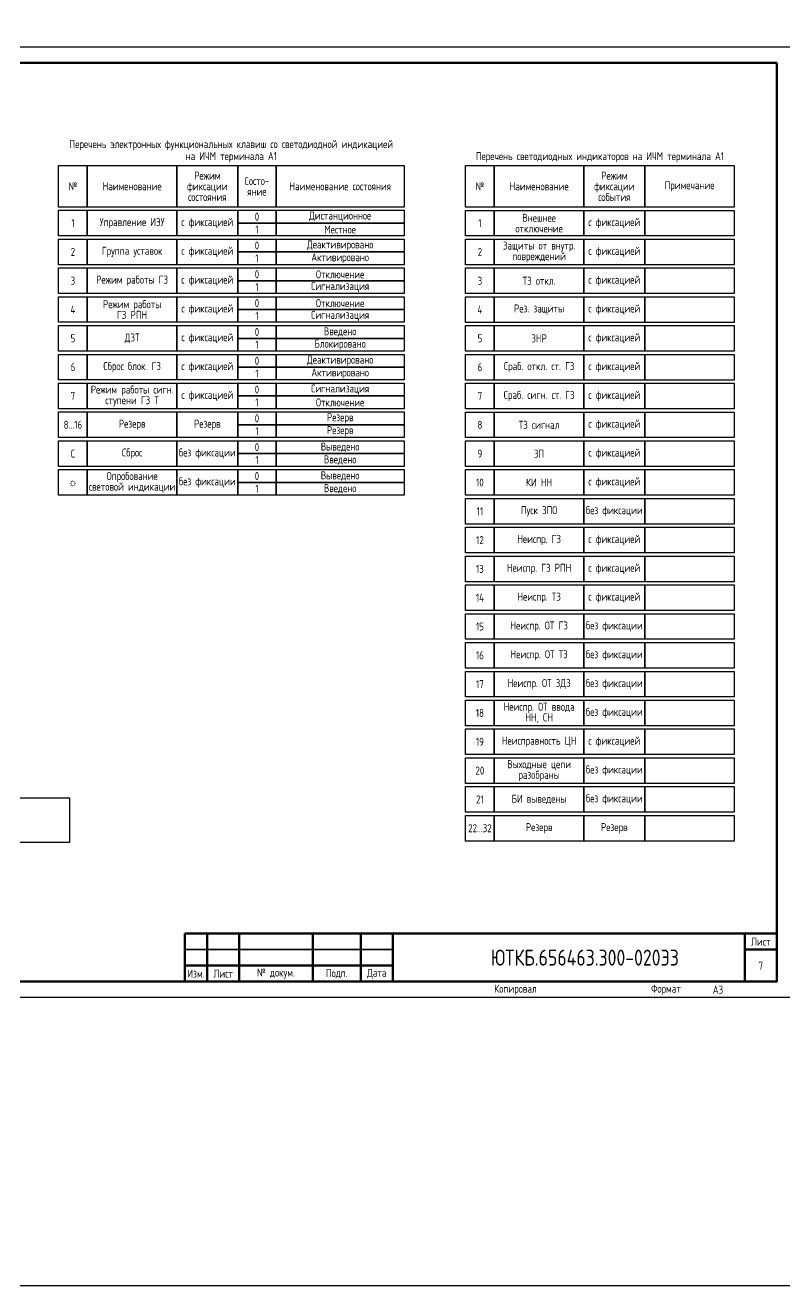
# Model space of a CAD drawing. Header units: millimetres. Extents: x -1117 to 5846, y -90 to 586.
# Drawn here: x 2700.1 to 2937.5, y -90 to 303.8 of the extents above; entities that cross this region are included whole.
import ezdxf

# ---------------------------------------------------------------- set-up
doc = ezdxf.new("R2010")
doc.units = ezdxf.units.MM
doc.styles.add('Gost type A_2.5', font='GOST_A.TTF', dxfattribs={"height": 2.5})
doc.styles.add('Gost_type_A', font='GOST_A.TTF')

# ---------------------------------------------------------------- blocks, each defined once
blk = doc.blocks.new('Формат_А3')
blk.add_lwpolyline([(-420, 297), (0, 297), (0, 0), (-420, 0)], close=True)
at = {"lineweight": 50}
blk.add_lwpolyline([(-400, 292), (-5, 292), (-5, 5), (-400, 5)], close=True, dxfattribs=at)
blk = doc.blocks.new('Штамп малый нижний')
at = {"lineweight": 50}
for points in [[(-185, 15), (-178, 15), (-178, 5), (-185, 5)], [(-178, 15), (-168, 15), (-168, 5), (-178, 5)], [(-168, 15), (-145, 15), (-145, 5), (-168, 5)], [(-145, 15), (-130, 15), (-130, 5), (-145, 5)], [(-130, 15), (-120, 15), (-120, 5), (-130, 5)], [(-120, 15), (-10, 15), (-10, 0), (-120, 0)], [(-10, 15), (0, 15), (0, 10), (-10, 10)], [(-10, 10), (0, 10), (0, 0), (-10, 0)], [(-185, 5), (-178, 5), (-178, 0), (-185, 0)], [(-178, 5), (-168, 5), (-168, 0), (-178, 0)], [(-168, 5), (-145, 5), (-145, 0), (-168, 0)], [(-145, 5), (-130, 5), (-130, 0), (-145, 0)], [(-130, 5), (-120, 5), (-120, 0), (-130, 0)]]:
    blk.add_lwpolyline(points, close=True, dxfattribs=at)
for points in [[(-185, 15), (-178, 15), (-178, 10), (-185, 10)], [(-178, 15), (-168, 15), (-168, 10), (-178, 10)], [(-168, 15), (-145, 15), (-145, 10), (-168, 10)], [(-145, 15), (-130, 15), (-130, 10), (-145, 10)], [(-130, 15), (-120, 15), (-120, 10), (-130, 10)], [(-185, 10), (-178, 10), (-178, 5), (-185, 5)], [(-178, 10), (-168, 10), (-168, 5), (-178, 5)], [(-168, 10), (-145, 10), (-145, 5), (-168, 5)], [(-145, 10), (-130, 10), (-130, 5), (-145, 5)], [(-130, 10), (-120, 10), (-120, 5), (-130, 5)]]:
    blk.add_lwpolyline(points, close=True)
at = {"char_height": 2.5, "style": 'Gost_type_A'}
for s, insert, width, attachment_point in [('Лист', (-5, 12.5), 10, 5), ('№ докум.', (-156.5, 2.5), 23, 5), ('Подп.', (-137.5, 2.5), 15, 5), ('Дата', (-125, 2.5), 10, 5), ('Изм.', (-181.5, 2.5), 7, 5), ('Лист', (-173, 2.5), 10, 5), ('Копировал', (-75, -2.53), 13.1202, 6), ('Формат', (-30, -2.53), 13.1202, 6)]:
    blk.add_mtext(s, dxfattribs=dict(at, insert=insert, width=width, attachment_point=attachment_point))

msp = doc.modelspace()

# ---------------------------------------------------------------- linework, layer by layer
for points in [[(-1117.42, 586), (5845.64, 586), (5845.64, -90), (-1117.42, -90)], [(2710.55, 259.95), (2719.55, 259.95), (2719.55, 246.95), (2710.55, 246.95)], [(2719.55, 259.95), (2747.55, 259.95), (2747.55, 246.95), (2719.55, 246.95)], [(2747.55, 259.95), (2766.55, 259.95), (2766.55, 246.95), (2747.55, 246.95)], [(2766.55, 259.95), (2778.55, 259.95), (2778.55, 246.95), (2766.55, 246.95)], [(2778.55, 259.95), (2818.55, 259.95), (2818.55, 246.95), (2778.55, 246.95)], [(2837.73, 259.93), (2846.73, 259.93), (2846.73, 246.93), (2837.73, 246.93)], [(2846.73, 259.93), (2874.73, 259.93), (2874.73, 246.93), (2846.73, 246.93)], [(2874.73, 259.93), (2893.73, 259.93), (2893.73, 246.93), (2874.73, 246.93)], [(2893.73, 259.93), (2921.73, 259.93), (2921.73, 246.93), (2893.73, 246.93)], [(2710.55, 245.95), (2719.55, 245.95), (2719.55, 237.95), (2710.55, 237.95)], [(2719.55, 245.95), (2747.55, 245.95), (2747.55, 237.95), (2719.55, 237.95)], [(2747.55, 245.95), (2766.55, 245.95), (2766.55, 237.95), (2747.55, 237.95)], [(2766.55, 245.95), (2778.55, 245.95), (2778.55, 241.95), (2766.55, 241.95)], [(2778.55, 245.95), (2818.55, 245.95), (2818.55, 241.95), (2778.55, 241.95)], [(2837.73, 245.93), (2846.73, 245.93), (2846.73, 237.93), (2837.73, 237.93)], [(2846.73, 245.93), (2874.73, 245.93), (2874.73, 237.93), (2846.73, 237.93)], [(2874.73, 245.93), (2893.73, 245.93), (2893.73, 237.93), (2874.73, 237.93)], [(2893.73, 245.93), (2921.73, 245.93), (2921.73, 237.93), (2893.73, 237.93)], [(2766.55, 241.95), (2778.55, 241.95), (2778.55, 237.95), (2766.55, 237.95)], [(2778.55, 241.95), (2818.55, 241.95), (2818.55, 237.95), (2778.55, 237.95)], [(2710.55, 236.95), (2719.55, 236.95), (2719.55, 228.95), (2710.55, 228.95)], [(2719.55, 236.95), (2747.55, 236.95), (2747.55, 228.95), (2719.55, 228.95)], [(2747.55, 236.95), (2766.55, 236.95), (2766.55, 228.95), (2747.55, 228.95)], [(2766.55, 236.95), (2778.55, 236.95), (2778.55, 232.95), (2766.55, 232.95)], [(2778.55, 236.95), (2818.55, 236.95), (2818.55, 232.95), (2778.55, 232.95)], [(2837.73, 236.93), (2846.73, 236.93), (2846.73, 228.93), (2837.73, 228.93)], [(2846.73, 236.93), (2874.73, 236.93), (2874.73, 228.93), (2846.73, 228.93)], [(2874.73, 236.93), (2893.73, 236.93), (2893.73, 228.93), (2874.73, 228.93)], [(2893.73, 236.93), (2921.73, 236.93), (2921.73, 228.93), (2893.73, 228.93)], [(2766.55, 232.95), (2778.55, 232.95), (2778.55, 228.95), (2766.55, 228.95)], [(2778.55, 232.95), (2818.55, 232.95), (2818.55, 228.95), (2778.55, 228.95)], [(2710.55, 227.95), (2719.55, 227.95), (2719.55, 219.95), (2710.55, 219.95)], [(2719.55, 227.95), (2747.55, 227.95), (2747.55, 219.95), (2719.55, 219.95)], [(2747.55, 227.95), (2766.55, 227.95), (2766.55, 219.95), (2747.55, 219.95)], [(2766.55, 227.95), (2778.55, 227.95), (2778.55, 223.95), (2766.55, 223.95)], [(2778.55, 227.95), (2818.55, 227.95), (2818.55, 223.95), (2778.55, 223.95)], [(2837.73, 227.93), (2846.73, 227.93), (2846.73, 219.93), (2837.73, 219.93)], [(2846.73, 227.93), (2874.73, 227.93), (2874.73, 219.93), (2846.73, 219.93)], [(2874.73, 227.93), (2893.73, 227.93), (2893.73, 219.93), (2874.73, 219.93)], [(2893.73, 227.93), (2921.73, 227.93), (2921.73, 219.93), (2893.73, 219.93)], [(2766.55, 223.95), (2778.55, 223.95), (2778.55, 219.95), (2766.55, 219.95)], [(2778.55, 223.95), (2818.55, 223.95), (2818.55, 219.95), (2778.55, 219.95)], [(2710.55, 218.95), (2719.55, 218.95), (2719.55, 210.95), (2710.55, 210.95)], [(2719.55, 218.95), (2747.55, 218.95), (2747.55, 210.95), (2719.55, 210.95)], [(2747.55, 218.95), (2766.55, 218.95), (2766.55, 210.95), (2747.55, 210.95)], [(2766.55, 218.95), (2778.55, 218.95), (2778.55, 214.95), (2766.55, 214.95)], [(2778.55, 218.95), (2818.55, 218.95), (2818.55, 214.95), (2778.55, 214.95)], [(2837.73, 218.93), (2846.73, 218.93), (2846.73, 210.93), (2837.73, 210.93)], [(2846.73, 218.93), (2874.73, 218.93), (2874.73, 210.93), (2846.73, 210.93)], [(2874.73, 218.93), (2893.73, 218.93), (2893.73, 210.93), (2874.73, 210.93)], [(2893.73, 218.93), (2921.73, 218.93), (2921.73, 210.93), (2893.73, 210.93)], [(2766.55, 214.95), (2778.55, 214.95), (2778.55, 210.95), (2766.55, 210.95)], [(2778.55, 214.95), (2818.55, 214.95), (2818.55, 210.95), (2778.55, 210.95)], [(2710.55, 209.95), (2719.55, 209.95), (2719.55, 201.95), (2710.55, 201.95)], [(2719.55, 209.95), (2747.55, 209.95), (2747.55, 201.95), (2719.55, 201.95)], [(2747.55, 209.95), (2766.55, 209.95), (2766.55, 201.95), (2747.55, 201.95)], [(2766.55, 209.95), (2778.55, 209.95), (2778.55, 205.95), (2766.55, 205.95)], [(2778.55, 209.95), (2818.55, 209.95), (2818.55, 205.95), (2778.55, 205.95)], [(2837.73, 209.93), (2846.73, 209.93), (2846.73, 201.93), (2837.73, 201.93)], [(2846.73, 209.93), (2874.73, 209.93), (2874.73, 201.93), (2846.73, 201.93)], [(2874.73, 209.93), (2893.73, 209.93), (2893.73, 201.93), (2874.73, 201.93)], [(2893.73, 209.93), (2921.73, 209.93), (2921.73, 201.93), (2893.73, 201.93)], [(2766.55, 205.95), (2778.55, 205.95), (2778.55, 201.95), (2766.55, 201.95)], [(2778.55, 205.95), (2818.55, 205.95), (2818.55, 201.95), (2778.55, 201.95)], [(2710.55, 200.95), (2719.55, 200.95), (2719.55, 192.95), (2710.55, 192.95)], [(2719.55, 200.95), (2747.55, 200.95), (2747.55, 192.95), (2719.55, 192.95)], [(2747.55, 200.95), (2766.55, 200.95), (2766.55, 192.95), (2747.55, 192.95)], [(2766.55, 200.95), (2778.55, 200.95), (2778.55, 196.95), (2766.55, 196.95)], [(2778.55, 200.95), (2818.55, 200.95), (2818.55, 196.95), (2778.55, 196.95)], [(2837.73, 200.93), (2846.73, 200.93), (2846.73, 192.93), (2837.73, 192.93)], [(2846.73, 200.93), (2874.73, 200.93), (2874.73, 192.93), (2846.73, 192.93)], [(2874.73, 200.93), (2893.73, 200.93), (2893.73, 192.93), (2874.73, 192.93)], [(2893.73, 200.93), (2921.73, 200.93), (2921.73, 192.93), (2893.73, 192.93)], [(2766.55, 196.95), (2778.55, 196.95), (2778.55, 192.95), (2766.55, 192.95)], [(2778.55, 196.95), (2818.55, 196.95), (2818.55, 192.95), (2778.55, 192.95)], [(2710.55, 191.95), (2719.55, 191.95), (2719.55, 183.95), (2710.55, 183.95)], [(2719.55, 191.95), (2747.55, 191.95), (2747.55, 183.95), (2719.55, 183.95)], [(2747.55, 191.95), (2766.55, 191.95), (2766.55, 183.95), (2747.55, 183.95)], [(2766.55, 191.95), (2778.55, 191.95), (2778.55, 187.95), (2766.55, 187.95)], [(2778.55, 191.95), (2818.55, 191.95), (2818.55, 187.95), (2778.55, 187.95)], [(2837.73, 191.93), (2846.73, 191.93), (2846.73, 183.93), (2837.73, 183.93)], [(2846.73, 191.93), (2874.73, 191.93), (2874.73, 183.93), (2846.73, 183.93)], [(2874.73, 191.93), (2893.73, 191.93), (2893.73, 183.93), (2874.73, 183.93)], [(2893.73, 191.93), (2921.73, 191.93), (2921.73, 183.93), (2893.73, 183.93)], [(2766.55, 187.95), (2778.55, 187.95), (2778.55, 183.95), (2766.55, 183.95)], [(2778.55, 187.95), (2818.55, 187.95), (2818.55, 183.95), (2778.55, 183.95)], [(2710.55, 182.95), (2719.55, 182.95), (2719.55, 174.95), (2710.55, 174.95)], [(2719.55, 182.95), (2747.55, 182.95), (2747.55, 174.95), (2719.55, 174.95)], [(2747.55, 182.95), (2766.55, 182.95), (2766.55, 174.95), (2747.55, 174.95)], [(2766.55, 182.95), (2778.55, 182.95), (2778.55, 178.95), (2766.55, 178.95)], [(2778.55, 182.95), (2818.55, 182.95), (2818.55, 178.95), (2778.55, 178.95)], [(2837.73, 182.93), (2846.73, 182.93), (2846.73, 174.93), (2837.73, 174.93)], [(2846.73, 182.93), (2874.73, 182.93), (2874.73, 174.93), (2846.73, 174.93)], [(2874.73, 182.93), (2893.73, 182.93), (2893.73, 174.93), (2874.73, 174.93)], [(2893.73, 182.93), (2921.73, 182.93), (2921.73, 174.93), (2893.73, 174.93)], [(2766.55, 178.95), (2778.55, 178.95), (2778.55, 174.95), (2766.55, 174.95)], [(2778.55, 178.95), (2818.55, 178.95), (2818.55, 174.95), (2778.55, 174.95)], [(2710.55, 173.95), (2719.55, 173.95), (2719.55, 165.95), (2710.55, 165.95)], [(2719.55, 173.95), (2747.55, 173.95), (2747.55, 165.95), (2719.55, 165.95)], [(2747.55, 173.95), (2766.55, 173.95), (2766.55, 165.95), (2747.55, 165.95)], [(2766.55, 173.95), (2778.55, 173.95), (2778.55, 169.95), (2766.55, 169.95)], [(2778.55, 173.95), (2818.55, 173.95), (2818.55, 169.95), (2778.55, 169.95)], [(2837.73, 173.93), (2846.73, 173.93), (2846.73, 165.93), (2837.73, 165.93)], [(2846.73, 173.93), (2874.73, 173.93), (2874.73, 165.93), (2846.73, 165.93)], [(2874.73, 173.93), (2893.73, 173.93), (2893.73, 165.93), (2874.73, 165.93)], [(2893.73, 173.93), (2921.73, 173.93), (2921.73, 165.93), (2893.73, 165.93)], [(2766.55, 169.95), (2778.55, 169.95), (2778.55, 165.95), (2766.55, 165.95)], [(2778.55, 169.95), (2818.55, 169.95), (2818.55, 165.95), (2778.55, 165.95)], [(2710.55, 164.95), (2719.55, 164.95), (2719.55, 156.95), (2710.55, 156.95)], [(2719.55, 164.95), (2747.55, 164.95), (2747.55, 156.95), (2719.55, 156.95)], [(2747.55, 164.95), (2766.55, 164.95), (2766.55, 156.95), (2747.55, 156.95)], [(2766.55, 164.95), (2778.55, 164.95), (2778.55, 160.95), (2766.55, 160.95)], [(2778.55, 164.95), (2818.55, 164.95), (2818.55, 160.95), (2778.55, 160.95)], [(2837.73, 164.93), (2846.73, 164.93), (2846.73, 156.93), (2837.73, 156.93)], [(2846.73, 164.93), (2874.73, 164.93), (2874.73, 156.93), (2846.73, 156.93)], [(2874.73, 164.93), (2893.73, 164.93), (2893.73, 156.93), (2874.73, 156.93)], [(2893.73, 164.93), (2921.73, 164.93), (2921.73, 156.93), (2893.73, 156.93)], [(2766.55, 160.95), (2778.55, 160.95), (2778.55, 156.95), (2766.55, 156.95)], [(2778.55, 160.95), (2818.55, 160.95), (2818.55, 156.95), (2778.55, 156.95)], [(2837.73, 155.93), (2846.73, 155.93), (2846.73, 147.93), (2837.73, 147.93)], [(2846.73, 155.93), (2874.73, 155.93), (2874.73, 147.93), (2846.73, 147.93)], [(2874.73, 155.93), (2893.73, 155.93), (2893.73, 147.93), (2874.73, 147.93)], [(2893.73, 155.93), (2921.73, 155.93), (2921.73, 147.93), (2893.73, 147.93)], [(2837.73, 146.93), (2846.73, 146.93), (2846.73, 138.93), (2837.73, 138.93)], [(2846.73, 146.93), (2874.73, 146.93), (2874.73, 138.93), (2846.73, 138.93)], [(2874.73, 146.93), (2893.73, 146.93), (2893.73, 138.93), (2874.73, 138.93)], [(2893.73, 146.93), (2921.73, 146.93), (2921.73, 138.93), (2893.73, 138.93)], [(2837.73, 137.93), (2846.73, 137.93), (2846.73, 129.93), (2837.73, 129.93)], [(2846.73, 137.93), (2874.73, 137.93), (2874.73, 129.93), (2846.73, 129.93)], [(2874.73, 137.93), (2893.73, 137.93), (2893.73, 129.93), (2874.73, 129.93)], [(2893.73, 137.93), (2921.73, 137.93), (2921.73, 129.93), (2893.73, 129.93)], [(2837.73, 128.93), (2846.73, 128.93), (2846.73, 120.93), (2837.73, 120.93)], [(2846.73, 128.93), (2874.73, 128.93), (2874.73, 120.93), (2846.73, 120.93)], [(2874.73, 128.93), (2893.73, 128.93), (2893.73, 120.93), (2874.73, 120.93)], [(2893.73, 128.93), (2921.73, 128.93), (2921.73, 120.93), (2893.73, 120.93)], [(2837.73, 119.93), (2846.73, 119.93), (2846.73, 111.93), (2837.73, 111.93)], [(2846.73, 119.93), (2874.73, 119.93), (2874.73, 111.93), (2846.73, 111.93)], [(2874.73, 119.93), (2893.73, 119.93), (2893.73, 111.93), (2874.73, 111.93)], [(2893.73, 119.93), (2921.73, 119.93), (2921.73, 111.93), (2893.73, 111.93)], [(2837.73, 110.93), (2846.73, 110.93), (2846.73, 102.93), (2837.73, 102.93)], [(2846.73, 110.93), (2874.73, 110.93), (2874.73, 102.93), (2846.73, 102.93)], [(2874.73, 110.93), (2893.73, 110.93), (2893.73, 102.93), (2874.73, 102.93)], [(2893.73, 110.93), (2921.73, 110.93), (2921.73, 102.93), (2893.73, 102.93)], [(2837.73, 101.93), (2846.73, 101.93), (2846.73, 93.93), (2837.73, 93.93)], [(2846.73, 101.93), (2874.73, 101.93), (2874.73, 93.93), (2846.73, 93.93)], [(2874.73, 101.93), (2893.73, 101.93), (2893.73, 93.93), (2874.73, 93.93)], [(2893.73, 101.93), (2921.73, 101.93), (2921.73, 93.93), (2893.73, 93.93)], [(2837.73, 92.93), (2846.73, 92.93), (2846.73, 84.93), (2837.73, 84.93)], [(2846.73, 92.93), (2874.73, 92.93), (2874.73, 84.93), (2846.73, 84.93)], [(2874.73, 92.93), (2893.73, 92.93), (2893.73, 84.93), (2874.73, 84.93)], [(2893.73, 92.93), (2921.73, 92.93), (2921.73, 84.93), (2893.73, 84.93)], [(2837.73, 83.93), (2846.73, 83.93), (2846.73, 75.93), (2837.73, 75.93)], [(2846.73, 83.93), (2874.73, 83.93), (2874.73, 75.93), (2846.73, 75.93)], [(2874.73, 83.93), (2893.73, 83.93), (2893.73, 75.93), (2874.73, 75.93)], [(2893.73, 83.93), (2921.73, 83.93), (2921.73, 75.93), (2893.73, 75.93)], [(2837.73, 74.93), (2846.73, 74.93), (2846.73, 66.93), (2837.73, 66.93)], [(2846.73, 74.93), (2874.73, 74.93), (2874.73, 66.93), (2846.73, 66.93)], [(2874.73, 74.93), (2893.73, 74.93), (2893.73, 66.93), (2874.73, 66.93)], [(2893.73, 74.93), (2921.73, 74.93), (2921.73, 66.93), (2893.73, 66.93)], [(2837.73, 65.93), (2846.73, 65.93), (2846.73, 57.93), (2837.73, 57.93)], [(2846.73, 65.93), (2874.73, 65.93), (2874.73, 57.93), (2846.73, 57.93)], [(2874.73, 65.93), (2893.73, 65.93), (2893.73, 57.93), (2874.73, 57.93)], [(2893.73, 65.93), (2921.73, 65.93), (2921.73, 57.93), (2893.73, 57.93)], [(2714.03, 48.43), (2656.03, 48.43), (2656.03, 62.43), (2714.03, 62.43)], [(2837.73, 56.93), (2846.73, 56.93), (2846.73, 48.93), (2837.73, 48.93)], [(2846.73, 56.93), (2874.73, 56.93), (2874.73, 48.93), (2846.73, 48.93)], [(2874.73, 56.93), (2893.73, 56.93), (2893.73, 48.93), (2874.73, 48.93)], [(2893.73, 56.93), (2921.73, 56.93), (2921.73, 48.93), (2893.73, 48.93)]]:
    msp.add_lwpolyline(points, close=True)

# ---------------------------------------------------------------- block references
at = {"color": 1}
for name, p in [('Формат_А3', (2940, 0)), ('Штамп малый нижний', (2935, 5))]:
    msp.add_blockref(name, p, dxfattribs=at)

# ---------------------------------------------------------------- texts
at = {"char_height": 2.5}
for s, insert, width, attachment_point, line_spacing_factor, style in [('Перечень электронных функциональных клавиш со светодиодной индикацией\\Pна ИЧМ терминала А1', (2764.55, 260.95), 108, 8, 0.9, 'Gost_type_A'), ('Перечень светодиодных индикаторов на ИЧМ терминала А1', (2879.73, 260.93), 84, 8, 0.9, 'Gost_type_A'), ('Режим\\Pфиксации состояния', (2757.05, 253.45), 19, 5, 0.8, 'Gost_type_A'), ('Состо- яние', (2772.55, 253.45), 12, 5, 0.8, 'Gost_type_A'), ('Режим\\Pфиксации события', (2884.23, 253.43), 19, 5, 0.8, 'Gost_type_A'), ('№ ', (2715.05, 253.45), 9, 5, 0.8, 'Gost_type_A'), ('Наименование ', (2733.55, 253.45), 28, 5, 0.8, 'Gost_type_A'), ('Наименование состояния ', (2798.55, 253.45), 40, 5, 0.8, 'Gost_type_A'), ('№ ', (2842.23, 253.43), 9, 5, 0.8, 'Gost_type_A'), ('Наименование ', (2860.73, 253.43), 28, 5, 0.8, 'Gost_type_A'), ('Примечание', (2907.73, 253.43), 28, 5, 0.8, 'Gost_type_A'), ('0', (2772.55, 243.95), 12, 5, 0.8, 'Gost_type_A'), ('Дистанционное', (2798.55, 243.95), 40, 5, 0.8, 'Gost_type_A'), ('Внешнее\\Pотключение ', (2860.73, 241.93), 28, 5, 0.8, 'Gost_type_A'), ('1', (2715.05, 241.95), 9, 5, 0.8, 'Gost_type_A'), ('Управление ИЭУ', (2733.55, 241.95), 28, 5, 0.8, 'Gost_type_A'), ('с фиксацией', (2757.05, 241.95), 19, 5, 0.8, 'Gost_type_A'), ('1', (2772.55, 239.95), 12, 5, 0.8, 'Gost_type_A'), ('Местное', (2798.55, 239.95), 40, 5, 0.8, 'Gost_type_A'), ('1', (2842.23, 241.93), 9, 5, 0.8, 'Gost_type_A'), ('с фиксацией', (2884.23, 241.93), 19, 5, 0.8, 'Gost_type_A'), ('Деактивировано', (2798.55, 234.95), 40, 5, 0.8, 'Gost_type_A'), ('2', (2715.05, 232.95), 9, 5, 0.8, 'Gost_type_A'), ('Группа уставок', (2733.55, 232.95), 28, 5, 0.8, 'Gost_type_A'), ('с фиксацией', (2757.05, 232.95), 19, 5, 0.8, 'Gost_type_A'), ('0', (2772.55, 234.95), 12, 5, 0.8, 'Gost_type_A'), ('Активировано', (2798.55, 230.95), 40, 5, 0.8, 'Gost_type_A'), ('2', (2842.23, 232.93), 9, 5, 0.8, 'Gost_type_A'), ('Защиты от внутр. повреждений', (2860.73, 232.93), 28, 5, 0.8, 'Gost_type_A'), ('с фиксацией', (2884.23, 232.93), 19, 5, 0.8, 'Gost_type_A'), ('1', (2772.55, 230.95), 12, 5, 0.8, 'Gost_type_A'), ('3', (2715.05, 223.95), 9, 5, 0.8, 'Gost_type_A'), ('Режим работы ГЗ', (2733.55, 223.95), 28, 5, 0.8, 'Gost_type_A'), ('с фиксацией', (2757.05, 223.95), 19, 5, 0.8, 'Gost_type_A'), ('0', (2772.55, 225.95), 12, 5, 0.8, 'Gost_type_A'), ('Отключение', (2798.55, 225.95), 40, 5, 0.8, 'Gost_type_A'), ('3', (2842.23, 223.93), 9, 5, 0.8, 'Gost_type_A'), ('ТЗ откл.', (2860.73, 223.93), 28, 5, 0.8, 'Gost_type_A'), ('с фиксацией', (2884.23, 223.93), 19, 5, 0.8, 'Gost_type_A'), ('1', (2772.55, 221.95), 12, 5, 0.8, 'Gost_type_A'), ('Сигнализация', (2798.55, 221.95), 40, 5, 0.8, 'Gost_type_A'), ('Режим работы \\PГЗ РПН', (2733.55, 214.95), 28, 5, 0.8, 'Gost type A_2.5'), ('0', (2772.55, 216.95), 12, 5, 0.8, 'Gost_type_A'), ('Отключение', (2798.55, 216.95), 40, 5, 0.8, 'Gost_type_A'), ('4', (2715.05, 214.95), 9, 5, 0.8, 'Gost_type_A'), ('с фиксацией', (2757.05, 214.95), 19, 5, 0.8, 'Gost_type_A'), ('1', (2772.55, 212.95), 12, 5, 0.8, 'Gost_type_A'), ('Сигнализация', (2798.55, 212.95), 40, 5, 0.8, 'Gost_type_A'), ('4', (2842.23, 214.93), 9, 5, 0.8, 'Gost_type_A'), ('Рез. защиты ', (2860.73, 214.93), 28, 5, 0.8, 'Gost_type_A'), ('с фиксацией', (2884.23, 214.93), 19, 5, 0.8, 'Gost_type_A'), ('0', (2772.55, 207.95), 12, 5, 0.8, 'Gost_type_A'), ('Введено', (2798.55, 207.95), 40, 5, 0.8, 'Gost_type_A'), ('5', (2715.05, 205.95), 9, 5, 0.8, 'Gost_type_A'), ('ДЗТ', (2733.55, 205.95), 28, 5, 0.8, 'Gost type A_2.5'), ('с фиксацией', (2757.05, 205.95), 19, 5, 0.8, 'Gost_type_A'), ('1', (2772.55, 203.95), 12, 5, 0.8, 'Gost_type_A'), ('Блокировано', (2798.55, 203.95), 40, 5, 0.8, 'Gost_type_A'), ('5', (2842.23, 205.93), 9, 5, 0.8, 'Gost_type_A'), ('ЗНР', (2860.73, 205.93), 28, 5, 0.8, 'Gost_type_A'), ('с фиксацией', (2884.23, 205.93), 19, 5, 0.8, 'Gost_type_A'), ('6', (2715.05, 196.95), 9, 5, 0.8, 'Gost_type_A'), ('Сброс блок. ГЗ ', (2733.55, 196.95), 28, 5, 0.8, 'Gost type A_2.5'), ('с фиксацией', (2757.05, 196.95), 19, 5, 0.8, 'Gost_type_A'), ('0', (2772.55, 198.95), 12, 5, 0.8, 'Gost_type_A'), ('Деактивировано', (2798.55, 198.95), 40, 5, 0.8, 'Gost_type_A'), ('6', (2842.23, 196.93), 9, 5, 0.8, 'Gost_type_A'), ('Сраб. откл. ст. ГЗ', (2860.73, 196.93), 28, 5, 0.8, 'Gost_type_A'), ('с фиксацией', (2884.23, 196.93), 19, 5, 0.8, 'Gost_type_A'), ('1', (2772.55, 194.95), 12, 5, 0.8, 'Gost_type_A'), ('Активировано', (2798.55, 194.95), 40, 5, 0.8, 'Gost_type_A'), ('7', (2842.23, 187.93), 9, 5, 0.8, 'Gost_type_A'), ('Сраб. сигн. ст. ГЗ', (2860.73, 187.93), 28, 5, 0.8, 'Gost_type_A'), ('с фиксацией', (2884.23, 187.93), 19, 5, 0.8, 'Gost_type_A'), ('0', (2772.55, 180.95), 12, 5, 0.8, 'Gost_type_A'), ('Резерв', (2798.55, 180.95), 40, 5, 0.8, 'Gost_type_A'), ('8...16', (2715.05, 178.95), 9, 5, 0.8, 'Gost_type_A'), ('Резерв', (2733.55, 178.95), 28, 5, 0.8, 'Gost_type_A'), ('Резерв', (2757.05, 178.95), 19, 5, 0.8, 'Gost_type_A'), ('1', (2772.55, 176.95), 12, 5, 0.8, 'Gost_type_A'), ('Резерв', (2798.55, 176.95), 40, 5, 0.8, 'Gost_type_A'), ('8', (2842.23, 178.93), 9, 5, 0.8, 'Gost_type_A'), ('ТЗ сигнал', (2860.73, 178.93), 28, 5, 0.8, 'Gost_type_A'), ('с фиксацией', (2884.23, 178.93), 19, 5, 0.8, 'Gost_type_A'), ('Выведено', (2798.55, 171.95), 40, 5, 0.8, 'Gost_type_A'), ('C', (2715.05, 169.95), 9, 5, 0.8, 'Gost_type_A'), ('Сброс', (2733.55, 169.95), 28, 5, 0.8, 'Gost_type_A'), ('без фиксации', (2757.05, 169.95), 19, 5, 0.8, 'Gost_type_A'), ('0', (2772.55, 171.95), 12, 5, 0.8, 'Gost_type_A'), ('Введено', (2798.55, 167.95), 40, 5, 0.8, 'Gost_type_A'), ('9', (2842.23, 169.93), 9, 5, 0.8, 'Gost_type_A'), ('ЗП', (2860.73, 169.93), 28, 5, 0.8, 'Gost_type_A'), ('с фиксацией', (2884.23, 169.93), 19, 5, 0.8, 'Gost_type_A'), ('1', (2772.55, 167.95), 12, 5, 0.8, 'Gost_type_A'), ('☼', (2715.05, 160.95), 9, 5, 0.8, 'Gost_type_A'), ('Опробование световой индикации', (2733.55, 160.95), 28, 5, 0.8, 'Gost_type_A'), ('без фиксации', (2757.05, 160.95), 19, 5, 0.8, 'Gost_type_A'), ('0', (2772.55, 162.95), 12, 5, 0.8, 'Gost_type_A'), ('Выведено', (2798.55, 162.95), 40, 5, 0.8, 'Gost_type_A'), ('10', (2842.23, 160.93), 9, 5, 0.8, 'Gost_type_A'), ('КИ НН', (2860.73, 160.93), 28, 5, 0.8, 'Gost_type_A'), ('с фиксацией', (2884.23, 160.93), 19, 5, 0.8, 'Gost_type_A'), ('1', (2772.55, 158.95), 12, 5, 0.8, 'Gost_type_A'), ('Введено', (2798.55, 158.95), 40, 5, 0.8, 'Gost_type_A'), ('11', (2842.23, 151.93), 9, 5, 0.8, 'Gost_type_A'), ('Пуск ЗПО', (2860.73, 151.93), 28, 5, 0.8, 'Gost_type_A'), ('без фиксации', (2884.23, 151.93), 19, 5, 0.8, 'Gost_type_A'), ('12', (2842.23, 142.93), 9, 5, 0.8, 'Gost_type_A'), ('Неиспр. ГЗ ', (2860.73, 142.93), 28, 5, 0.8, 'Gost_type_A'), ('с фиксацией', (2884.23, 142.93), 19, 5, 0.8, 'Gost_type_A'), ('13', (2842.23, 133.93), 9, 5, 0.8, 'Gost_type_A'), ('Неиспр. ГЗ РПН ', (2860.73, 133.93), 28, 5, 0.8, 'Gost_type_A'), ('с фиксацией', (2884.23, 133.93), 19, 5, 0.8, 'Gost_type_A'), ('14', (2842.23, 124.93), 9, 5, 0.8, 'Gost_type_A'), ('Неиспр. ТЗ', (2860.73, 124.93), 28, 5, 0.8, 'Gost_type_A'), ('с фиксацией', (2884.23, 124.93), 19, 5, 0.8, 'Gost_type_A'), ('15', (2842.23, 115.93), 9, 5, 0.8, 'Gost_type_A'), ('Неиспр. ОТ ГЗ ', (2860.73, 115.93), 28, 5, 0.8, 'Gost_type_A'), ('без фиксации', (2884.23, 115.93), 19, 5, 0.8, 'Gost_type_A'), ('16', (2842.23, 106.93), 9, 5, 0.8, 'Gost_type_A'), ('Неиспр. ОТ ТЗ ', (2860.73, 106.93), 28, 5, 0.8, 'Gost_type_A'), ('без фиксации', (2884.23, 106.93), 19, 5, 0.8, 'Gost_type_A'), ('17', (2842.23, 97.93), 9, 5, 0.8, 'Gost_type_A'), ('Неиспр. ОТ ЗДЗ ', (2860.73, 97.93), 28, 5, 0.8, 'Gost_type_A'), ('без фиксации', (2884.23, 97.93), 19, 5, 0.8, 'Gost_type_A'), ('Неиспр. ОТ ввода \\PНН, СН', (2860.73, 88.93), 28, 5, 0.8, 'Gost_type_A'), ('18', (2842.23, 88.93), 9, 5, 0.8, 'Gost_type_A'), ('без фиксации', (2884.23, 88.93), 19, 5, 0.8, 'Gost_type_A'), ('19', (2842.23, 79.93), 9, 5, 0.8, 'Gost_type_A'), ('Неисправность ЦН ', (2860.73, 79.93), 28, 5, 0.8, 'Gost_type_A'), ('с фиксацией', (2884.23, 79.93), 19, 5, 0.8, 'Gost_type_A'), ('20', (2842.23, 70.93), 9, 5, 0.8, 'Gost_type_A'), ('Выходные цепи разобраны ', (2860.73, 70.93), 28, 5, 0.8, 'Gost_type_A'), ('без фиксации', (2884.23, 70.93), 19, 5, 0.8, 'Gost_type_A'), ('21', (2842.23, 61.93), 9, 5, 0.8, 'Gost_type_A'), ('БИ выведены ', (2860.73, 61.93), 28, 5, 0.8, 'Gost_type_A'), ('без фиксации', (2884.23, 61.93), 19, 5, 0.8, 'Gost_type_A'), ('22...32', (2842.23, 52.93), 9, 5, 0.8, 'Gost_type_A'), ('Резерв', (2860.73, 52.93), 28, 5, 0.8, 'Gost_type_A'), ('Резерв', (2884.23, 52.93), 19, 5, 0.8, 'Gost_type_A')]:
    msp.add_mtext(s, dxfattribs=dict(at, insert=insert, width=width, attachment_point=attachment_point, line_spacing_factor=line_spacing_factor, style=style))
at = {"color": 6, "char_height": 2.5, "attachment_point": 5, "line_spacing_factor": 0.8}
for s, insert, width, style in [('7', (2715.05, 187.95), 9, 'Gost_type_A'), ('Режим работы сигн. ступени ГЗ Т', (2733.55, 187.95), 28, 'Gost type A_2.5'), ('с фиксацией', (2757.05, 187.95), 19, 'Gost_type_A'), ('0', (2772.55, 189.95), 12, 'Gost_type_A'), ('Сигнализация', (2798.55, 189.95), 40, 'Gost_type_A'), ('1', (2772.55, 185.95), 12, 'Gost_type_A'), ('Отключение', (2798.55, 185.95), 40, 'Gost_type_A')]:
    msp.add_mtext(s, dxfattribs=dict(at, insert=insert, width=width, style=style))
at = {"style": 'Gost_type_A'}
for s, insert, char_height, width, attachment_point in [('ЮТКБ.656463.300-020Э3', (2875, 12.5), 5, 120, 5), ('7', (2930, 10), 2.5, 10, 5), ('A3', (2915, 2.5), 2.5, 20, 4)]:
    msp.add_mtext(s, dxfattribs=dict(at, insert=insert, char_height=char_height, width=width, attachment_point=attachment_point))

doc.saveas('drawing.dxf')
